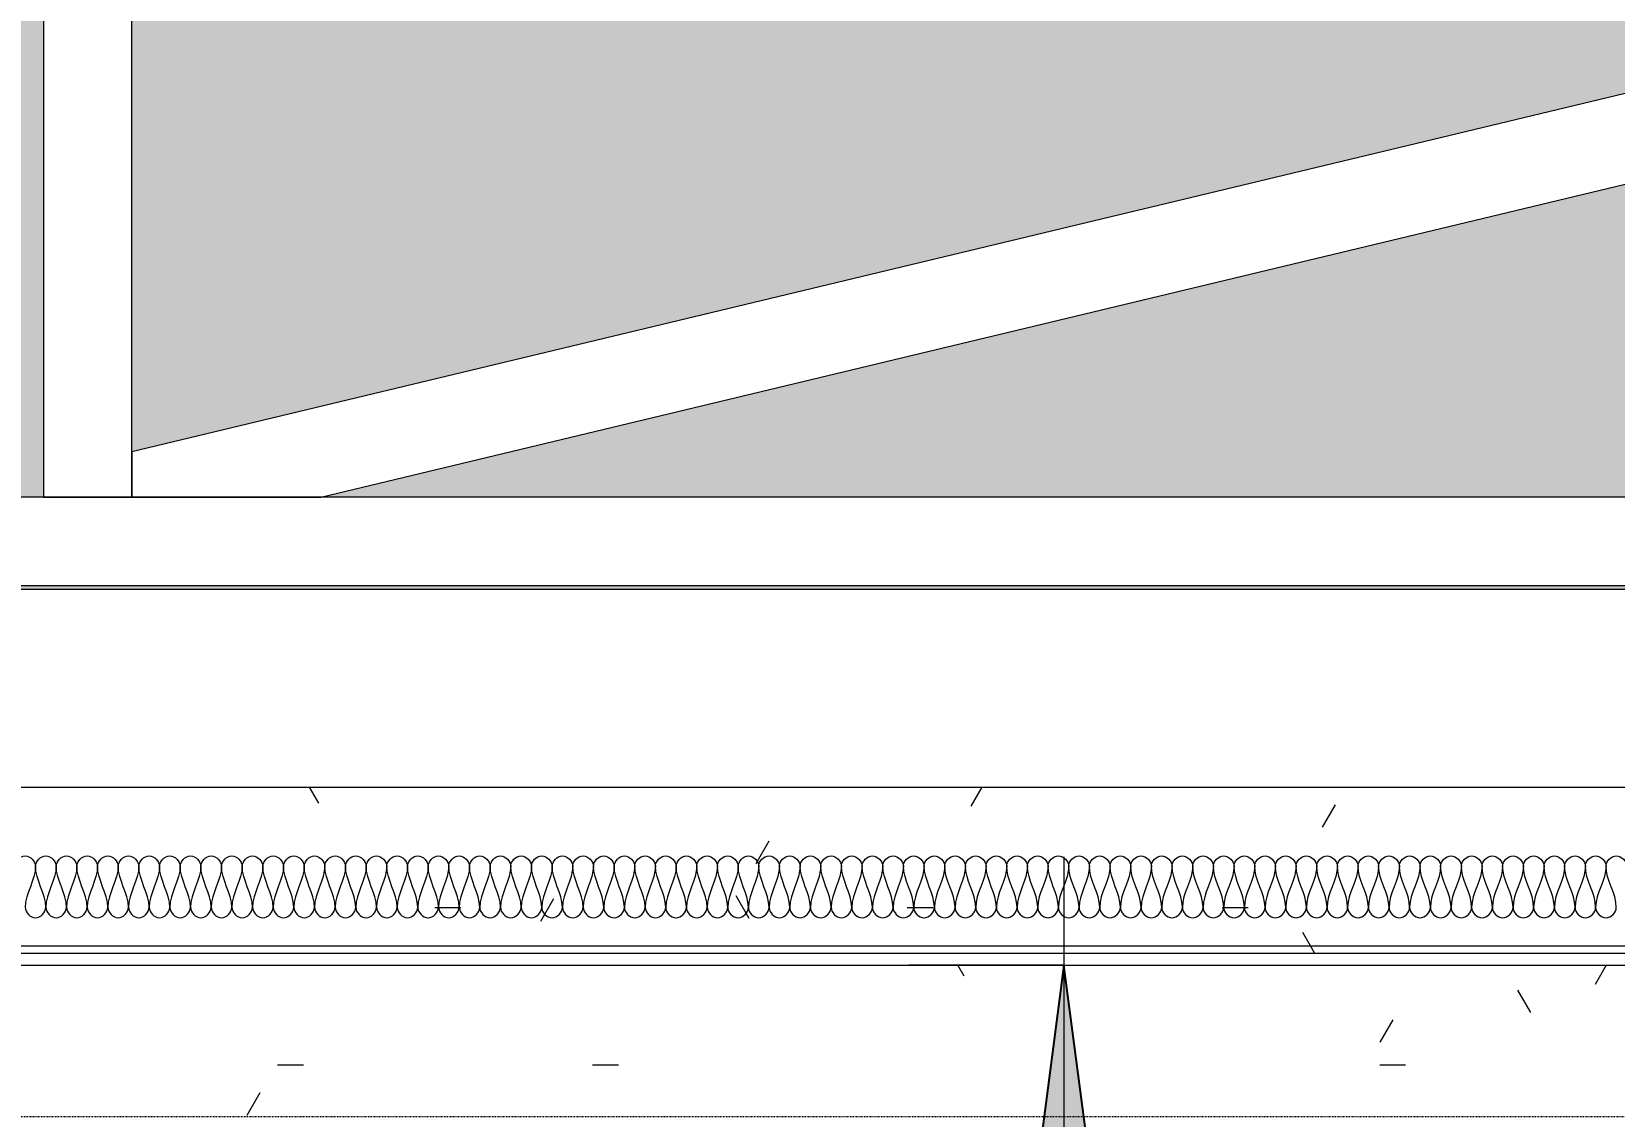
# Model space of a CAD drawing. Header units: millimetres. Extents: x -12186 to 152825, y -4386 to 9463.
# Drawn here: x 138343 to 140385, y 2805 to 4205 of the extents above; entities that cross this region are included whole.
import ezdxf

# ---------------------------------------------------------------- set-up
doc = ezdxf.new("R2010")
doc.units = ezdxf.units.MM
doc.linetypes.add('1000 Dashed', pattern=[2, 1, -1])
for name, color, linetype, lineweight in [('A-ANNO-DIMS', 211, 'Continuous', 5), ('A-ANNO-DIMS-100', 211, 'Continuous', 5), ('A-CLNG', 13, 'Continuous', 9), ('A-CLNG-PATT', 13, 'Continuous', 9), ('A-DETL', 90, 'Continuous', 5), ('A-FLOR-LEVL', 51, 'Continuous', 5), ('A-ROOF-PATT', 132, 'Continuous', 9), ('I-WALL', 2, 'Continuous', 9), ('S-BEAM', 12, 'Continuous', 5)]:
    doc.layers.add(name, color=color, linetype=linetype, lineweight=lineweight)
doc.styles.add('Arial_3', font='arial.ttf', dxfattribs={"width": 0.8, "height": 175})
doc.dimstyles.new('SVA_Arc_Length-1_8mm_BLUE_Arrow', dxfattribs={"dimscale": 304.8, "dimtxt": 178.545395, "dimasz": 1.041667, "dimexe": 0.656168, "dimexo": 0.0625, "dimgap": 0.164042, "dimtad": 1, "dimdec": 0, "dimrnd": 5, "dimzin": 0, "dimdsep": 46, "dimtxsty": 'Arial_3', "dimsah": 1, "dimcen": 0.09, "dimdle": 0.459318, "dimazin": 0, "dimtfac": 1, "dimtdec": 4, "dimtix": 1, "dimtmove": 0, "dimatfit": 3, "dimfxl": 1.148294, "dimfxlon": 1, "dimtvp": 1, "dimtfill": 1, "dimtolj": 1, "dimtzin": 0, "dimarcsym": 2})
pattern_1 = [(0, (-22884.63, 5715.79), (812.8, 203.2), [33.53, -576.07, 33.53, -3827.27]), (0, (-22884.63, 5715.79), (812.8, 203.2), [-643.128, -576.072, 33.528, -1185.672, -2032]), (0, (-22884.63, 5715.79), (812.8, 203.2), [-2438.4, 33.528, -576.072, 33.528, -1388.872]), (0, (-22884.63, 5715.79), (812.8, 203.2), [-3081.53, -372.87, 33.53, -982.47]), (120, (-22579.83, 5817.39), (-582.3764, 602.3054), [33.53, -576.07, 33.53, -3827.27]), (120, (-22579.83, 5817.39), (-582.3764, 602.3054), [-643.128, -576.072, 33.528, -1185.672, -2032]), (120, (-22579.83, 5817.39), (-582.3764, 602.3054), [-2438.4, 33.528, -576.072, 33.528, -1388.872]), (120, (-22579.83, 5817.39), (-582.3764, 602.3054), [-3081.53, -372.87, 33.53, -982.47]), (240, (-22478.23, 6223.79), (-230.4236, -805.5054), [33.53, -576.07, 33.53, -3827.27]), (240, (-22478.23, 6223.79), (-230.4236, -805.5054), [-643.128, -576.072, 33.528, -1185.672, -2032]), (240, (-22478.23, 6223.79), (-230.4236, -805.5054), [-2438.4, 33.528, -576.072, 33.528, -1388.872]), (240, (-22478.23, 6223.79), (-230.4236, -805.5054), [-3081.53, -372.87, 33.53, -982.47])]

# ---------------------------------------------------------------- blocks, each defined once
blk = doc.blocks.new('Timber Truss - Timber Truss 2-1376233-Section 4')
at = {"layer": 'S-BEAM'}
for p, q in [((-21082.4, 4868.6), (-21082.4, 3604)), ((-20968.4, 3604), (-20968.4, 4833.7)), ((-18823.1, 4177.8), (-20968.4, 3662.6)), ((-20724.3, 3604), (-18715.7, 4086.4)), ((-20968.4, 3662.6), (-20968.4, 3604)), ((-16946.2, 3604), (-27704.6, 3604)), ((-21082.4, 3604), (-20968.4, 3604)), ((-20968.4, 3604), (-20724.3, 3604)), ((-27704.6, 3490), (-16573.4, 3490))]:
    blk.add_line(p, q, dxfattribs=at)
blk = doc.blocks.new('Ceilings 2 - Ceilings 2-1432844-Section 4')
at = {"layer": 'A-CLNG-PATT'}
h = blk.add_hatch(dxfattribs=at)
h.set_pattern_fill('FP_198', color=256, style=0, pattern_type=2)
h.set_pattern_definition(pattern_1)
h.paths.add_polyline_path([(-27052.6, 2793), (-26676.6, 2793), (-26676.6, 3025), (-17821.6, 3025), (-17821.6, 2793), (-17445.6, 2793), (-17445.6, 3230), (-27052.6, 3230), (-27052.6, 2805)])
h = blk.add_hatch(dxfattribs=at)
h.set_pattern_fill('FP_198', color=256, style=0, pattern_type=2)
h.set_pattern_definition(pattern_1)
h.paths.add_polyline_path([(-21176.6, 2805), (-17833.6, 2805), (-17833.6, 3000), (-26664.6, 3000), (-26664.6, 2805), (-21405.2, 2805)])
h.paths.add_polyline_path([(-26435, 3015), (-17833.6, 3015), (-17833.6, 3025), (-26664.6, 3025), (-26664.6, 3015), (-26564.6, 3015)])
at = {"layer": 'A-CLNG'}
for p, q in [((-27052.6, 3230), (-17445.6, 3230)), ((-26664.6, 3025), (-17833.6, 3025))]:
    blk.add_line(p, q, dxfattribs=at)
blk = doc.blocks.new('DIMBLOCK59-Section 4')
at = {"layer": 'A-ANNO-DIMS-100', "lineweight": 25}
for points in [[(139674.9, 3000), (139633.1, 2682.5), (139716.7, 2682.5)], [(139674.9, 0), (139716.7, 317.5), (139633.1, 317.5)]]:
    blk.add_hatch(color=256, dxfattribs=at).paths.add_polyline_path(points)
at = {"layer": 'A-ANNO-DIMS-100'}
for p, q in [((139674.9, 3140), (139674.9, -140)), ((139674.9, 3000), (139474.9, 3000)), ((139674.9, 3000), (140024.9, 3000)), ((139674.9, 0), (139474.9, 0)), ((139674.9, 0), (140024.9, 0))]:
    blk.add_line(p, q, dxfattribs=at)
at = {"layer": 'A-ANNO-DIMS-100', "lineweight": 25}
for p, q in [((139674.9, 3000), (139633.1, 2682.5)), ((139716.7, 2682.5), (139674.9, 3000)), ((139633.1, 2682.5), (139716.7, 2682.5)), ((139716.7, 317.5), (139633.1, 317.5)), ((139633.1, 317.5), (139674.9, 0)), ((139674.9, 0), (139716.7, 317.5))]:
    blk.add_line(p, q, dxfattribs=at)
at = {"layer": 'A-ANNO-DIMS-100', "color": 0, "insert": (139397.7, 1285.7), "char_height": 175, "width": 514.211, "attachment_point": 1, "rotation": 90, "line_spacing_factor": 0.941778, "style": 'Arial_3', "bg_fill": 3, "box_fill_scale": 1.25, "bg_fill_color": 256, "bg_fill_true_color": 13158600, "bg_fill_transparency": 0}
blk.add_mtext('3000', dxfattribs=at)

msp = doc.modelspace()

# ---------------------------------------------------------------- hatches: boundary and pattern name
at = {"layer": 'A-ROOF-PATT', "lineweight": 5}
h = msp.add_hatch(dxfattribs=at)
h.set_pattern_fill('FP_163', color=256, style=0, pattern_type=2)
h.set_pattern_definition([(0, (159440.27, 3949.267), (323.85, 44.557), [76.2, -63.5, 88.9, -38.1, -165.1]), (0, (159440.27, 3949.267), (323.85, 44.557), [-266.7, 114.3, -50.8]), (0, (159516.47, 3951.123), (323.85, 44.557), [63.5, -241.3, 50.8, -76.2]), (0, (159668.87, 3946.48), (323.85, 44.557), [38.1, -393.7]), (90, (159440.27, 3949.27), (-107.95, 44.557), [42.701, -135.529]), (90, (159516.47, 3949.27), (-107.95, 44.557), [41.773, -136.457]), (90, (159579.97, 3949.27), (-107.95, 44.557), [38.988, -139.242]), (90, (159668.87, 3946.48), (-107.95, 44.557), [42.701, -135.529]), (90, (159706.97, 3946.48), (-107.95, 44.557), [42.701, -135.529]), (90, (159821.27, 3949.27), (-107.95, 44.557), [40.844, -137.385])])
h.paths.add_polyline_path([(128309.7, 3405), (128309.7, 3414.2), (128279.7, 3405), (128304.7, 3405)])
h.paths.add_polyline_path([(129118.7, 3415), (129277.2, 3415), (129277.2, 3455), (129475.7, 3455), (129475.7, 3490), (129229.5, 3490), (128984.2, 3415)])
h.paths.add_polyline_path([(128594.3, 3415), (129475.7, 3684.5), (129475.7, 3770.7), (128312.4, 3415), (128432.8, 3415)])
h.paths.add_polyline_path([(128629.3, 3441.3), (128618.2, 3477.7), (128654.8, 3488), (128665.7, 3452.5)])
h.paths.add_polyline_path([(140321.3, 3485), (142883.3, 3485), (142866.9, 3490), (137441.7, 3490), (137441.7, 3485), (139406.8, 3485)])
h.paths.add_polyline_path([(129010.7, 3557.9), (128999.6, 3594.3), (129035.9, 3605.4), (129047, 3569)])
h.paths.add_polyline_path([(142916.7, 3594), (142916.7, 3680.2), (137476.2, 5343.5), (137377, 5343), (137365.8, 5306.7), (137329.5, 5317.8), (137337.4, 5343.5), (137194.3, 5343.5), (142883.9, 3604)])
h.paths.add_polyline_path([(141952.9, 3604), (142494, 3604), (140838.5, 4110.1), (140838.5, 3604), (141905.4, 3604)])
h.paths.add_polyline_path([(139406.8, 3604), (140724.5, 3604), (140724.5, 4086.4), (138716, 3604)])
h.paths.add_polyline_path([(137441.7, 3604), (138357.9, 3604), (138357.9, 4803.2), (137441.7, 4288.9), (137441.7, 3771.9)])
h.paths.add_polyline_path([(138471.9, 3662.6), (140617.2, 4177.8), (138471.9, 4833.7), (138471.9, 4177.8)])
h.paths.add_polyline_path([(129392, 3674.5), (129380.9, 3710.9), (129417.2, 3722), (129428.3, 3685.6)])
h.paths.add_polyline_path([(142704.4, 3674.5), (142668.1, 3685.6), (142679.2, 3722), (142715.5, 3710.9)])
h.paths.add_polyline_path([(142323.1, 3791.1), (142286.7, 3802.2), (142297.9, 3838.5), (142334.2, 3827.4)])
h.paths.add_polyline_path([(141941.8, 3907.7), (141905.4, 3918.8), (141916.5, 3955.1), (141952.9, 3944)])
h.paths.add_polyline_path([(141560.4, 4024.3), (141524.1, 4035.4), (141535.2, 4071.7), (141571.5, 4060.6)])
h.paths.add_polyline_path([(141179.1, 4140.8), (141142.8, 4152), (141153.9, 4188.3), (141190.2, 4177.2)])
h.paths.add_polyline_path([(140797.8, 4257.4), (140761.4, 4268.5), (140772.6, 4304.9), (140808.9, 4293.8)])
h.paths.add_polyline_path([(137295.7, 4357.7), (137331.3, 4357.7), (138282.5, 4891.6), (136804.4, 5343.5), (136105.2, 5343.5), (136105.2, 4435.3), (137187.7, 4435.3), (137187.7, 4357.7)])
h.paths.add_polyline_path([(140416.5, 4374), (140380.1, 4385.1), (140391.2, 4421.5), (140427.6, 4410.4)])
h.paths.add_polyline_path([(132321.5, 4435.3), (133624.5, 4435.3), (133624.5, 4833.7), (132407.5, 4461.6)])
h.paths.add_polyline_path([(131735.7, 4435.3), (131931.6, 4435.3), (134902.1, 5343.5), (134759, 5343.5), (134766.9, 5317.8), (134730.6, 5306.7), (134719.5, 5343), (134719.5, 5343.5), (134620.3, 5343.5), (131735.7, 4461.6), (131735.7, 4459.4)])
h.paths.add_polyline_path([(134393.9, 4435.3), (133738.5, 4803.2), (133738.5, 4435.3), (133919.8, 4435.3)])
h.paths.add_polyline_path([(135991.2, 4435.3), (135991.2, 5343.5), (135292, 5343.5), (133813.9, 4891.6), (134626.8, 4435.3), (135748.8, 4435.3)])
h.paths.add_polyline_path([(132061.3, 4490.6), (132050.2, 4526.9), (132086.5, 4538), (132097.6, 4501.7)])
h.paths.add_polyline_path([(140035.1, 4490.6), (139998.8, 4501.7), (140009.9, 4538), (140046.2, 4526.9)])
h.paths.add_polyline_path([(132442.6, 4607.2), (132431.5, 4643.5), (132467.8, 4654.6), (132479, 4618.3)])
h.paths.add_polyline_path([(139653.8, 4607.2), (139617.5, 4618.3), (139628.6, 4654.6), (139664.9, 4643.5)])
h.paths.add_polyline_path([(132823.9, 4723.8), (132812.8, 4760.1), (132849.2, 4771.2), (132860.3, 4734.9)])
h.paths.add_polyline_path([(139272.5, 4723.8), (139236.1, 4734.9), (139247.2, 4771.2), (139283.6, 4760.1)])
h.paths.add_polyline_path([(133205.3, 4840.3), (133194.2, 4876.7), (133230.5, 4887.8), (133241.6, 4851.5)])
h.paths.add_polyline_path([(138891.1, 4840.3), (138854.8, 4851.5), (138865.9, 4887.8), (138902.3, 4876.7)])
h.paths.add_polyline_path([(133586.6, 4956.9), (133575.5, 4993.3), (133611.8, 5004.4), (133622.9, 4968)])
h.paths.add_polyline_path([(138509.8, 4956.9), (138473.5, 4968), (138484.6, 5004.4), (138520.9, 4993.3)])
h.paths.add_polyline_path([(133967.9, 5073.5), (133956.8, 5109.9), (133993.1, 5121), (134004.3, 5084.6)])
h.paths.add_polyline_path([(138128.5, 5073.5), (138092.2, 5084.6), (138103.3, 5121), (138139.6, 5109.9)])
h.paths.add_polyline_path([(134349.2, 5190.1), (134338.1, 5226.4), (134374.5, 5237.5), (134385.6, 5201.2)])
h.paths.add_polyline_path([(137747.2, 5190.1), (137710.8, 5201.2), (137721.9, 5237.5), (137758.3, 5226.4)])

# ---------------------------------------------------------------- linework, layer by layer
at = {"layer": 'A-CLNG'}
for p, q in [((141606.7, 3015), (132775.7, 3015)), ((132775.7, 3000), (141606.7, 3000))]:
    msp.add_line(p, q, dxfattribs=at)
at = {"layer": 'A-DETL'}
for points in [[(138321, 3128.1), (138321, 3134.3), (138334.4, 3148.4), (138347.7, 3134.3), (138347.7, 3128.1)], [(138347.7, 3128.1), (138347.7, 3109.7), (138334.4, 3093.1), (138334.4, 3074.7)], [(138347.7, 3128.1), (138347.7, 3134.3), (138361, 3148.4), (138374.4, 3134.3), (138374.4, 3128.1)], [(138361, 3074.7), (138361, 3093.1), (138347.7, 3109.7), (138347.7, 3128.1)], [(138374.4, 3128.1), (138374.4, 3109.7), (138361, 3093.1), (138361, 3074.7)], [(138374.4, 3128.1), (138374.4, 3134.3), (138387.7, 3148.4), (138401, 3134.3), (138401, 3128.1)], [(138387.7, 3074.7), (138387.7, 3093.1), (138374.4, 3109.7), (138374.4, 3128.1)], [(138401, 3128.1), (138401, 3109.7), (138387.7, 3093.1), (138387.7, 3074.7)], [(138401, 3128.1), (138401, 3134.3), (138414.4, 3148.4), (138427.7, 3134.3), (138427.7, 3128.1)], [(138414.4, 3074.7), (138414.4, 3093.1), (138401, 3109.7), (138401, 3128.1)], [(138427.7, 3128.1), (138427.7, 3109.7), (138414.4, 3093.1), (138414.4, 3074.7)], [(138427.7, 3128.1), (138427.7, 3134.3), (138441, 3148.4), (138454.4, 3134.3), (138454.4, 3128.1)], [(138441, 3074.7), (138441, 3093.1), (138427.7, 3109.7), (138427.7, 3128.1)], [(138454.4, 3128.1), (138454.4, 3109.7), (138441, 3093.1), (138441, 3074.7)], [(138454.4, 3128.1), (138454.4, 3134.3), (138467.7, 3148.4), (138481, 3134.3), (138481, 3128.1)], [(138467.7, 3074.7), (138467.7, 3093.1), (138454.4, 3109.7), (138454.4, 3128.1)], [(138481, 3128.1), (138481, 3109.7), (138467.7, 3093.1), (138467.7, 3074.7)], [(138481, 3128.1), (138481, 3134.3), (138494.4, 3148.4), (138507.7, 3134.3), (138507.7, 3128.1)], [(138494.4, 3074.7), (138494.4, 3093.1), (138481, 3109.7), (138481, 3128.1)], [(138507.7, 3128.1), (138507.7, 3109.7), (138494.4, 3093.1), (138494.4, 3074.7)], [(138507.7, 3128.1), (138507.7, 3134.3), (138521, 3148.4), (138534.4, 3134.3), (138534.4, 3128.1)], [(138521, 3074.7), (138521, 3093.1), (138507.7, 3109.7), (138507.7, 3128.1)], [(138534.4, 3128.1), (138534.4, 3109.7), (138521, 3093.1), (138521, 3074.7)], [(138534.4, 3128.1), (138534.4, 3134.3), (138547.7, 3148.4), (138561, 3134.3), (138561, 3128.1)], [(138547.7, 3074.7), (138547.7, 3093.1), (138534.4, 3109.7), (138534.4, 3128.1)], [(138561, 3128.1), (138561, 3109.7), (138547.7, 3093.1), (138547.7, 3074.7)], [(138561, 3128.1), (138561, 3134.3), (138574.4, 3148.4), (138587.7, 3134.3), (138587.7, 3128.1)], [(138574.4, 3074.7), (138574.4, 3093.1), (138561, 3109.7), (138561, 3128.1)], [(138587.7, 3128.1), (138587.7, 3109.7), (138574.4, 3093.1), (138574.4, 3074.7)], [(138587.7, 3128.1), (138587.7, 3134.3), (138601, 3148.4), (138614.4, 3134.3), (138614.4, 3128.1)], [(138601, 3074.7), (138601, 3093.1), (138587.7, 3109.7), (138587.7, 3128.1)], [(138614.4, 3128.1), (138614.4, 3109.7), (138601, 3093.1), (138601, 3074.7)], [(138614.4, 3128.1), (138614.4, 3134.3), (138627.7, 3148.4), (138641, 3134.3), (138641, 3128.1)], [(138627.7, 3074.7), (138627.7, 3093.1), (138614.4, 3109.7), (138614.4, 3128.1)], [(138641, 3128.1), (138641, 3109.7), (138627.7, 3093.1), (138627.7, 3074.7)], [(138641, 3128.1), (138641, 3134.3), (138654.4, 3148.4), (138667.7, 3134.3), (138667.7, 3128.1)], [(138654.4, 3074.7), (138654.4, 3093.1), (138641, 3109.7), (138641, 3128.1)], [(138667.7, 3128.1), (138667.7, 3109.7), (138654.4, 3093.1), (138654.4, 3074.7)], [(138667.7, 3128.1), (138667.7, 3134.3), (138681, 3148.4), (138694.4, 3134.3), (138694.4, 3128.1)], [(138681, 3074.7), (138681, 3093.1), (138667.7, 3109.7), (138667.7, 3128.1)], [(138694.4, 3128.1), (138694.4, 3109.7), (138681, 3093.1), (138681, 3074.7)], [(138694.4, 3128.1), (138694.4, 3134.3), (138707.7, 3148.4), (138721, 3134.3), (138721, 3128.1)], [(138707.7, 3074.7), (138707.7, 3093.1), (138694.4, 3109.7), (138694.4, 3128.1)], [(138721, 3128.1), (138721, 3109.7), (138707.7, 3093.1), (138707.7, 3074.7)], [(138721, 3128.1), (138721, 3134.3), (138734.4, 3148.4), (138747.7, 3134.3), (138747.7, 3128.1)], [(138734.4, 3074.7), (138734.4, 3093.1), (138721, 3109.7), (138721, 3128.1)], [(138747.7, 3128.1), (138747.7, 3109.7), (138734.4, 3093.1), (138734.4, 3074.7)], [(138747.7, 3128.1), (138747.7, 3134.3), (138761, 3148.4), (138774.4, 3134.3), (138774.4, 3128.1)], [(138761, 3074.7), (138761, 3093.1), (138747.7, 3109.7), (138747.7, 3128.1)], [(138774.4, 3128.1), (138774.4, 3109.7), (138761, 3093.1), (138761, 3074.7)], [(138774.4, 3128.1), (138774.4, 3134.3), (138787.7, 3148.4), (138801, 3134.3), (138801, 3128.1)], [(138787.7, 3074.7), (138787.7, 3093.1), (138774.4, 3109.7), (138774.4, 3128.1)], [(138801, 3128.1), (138801, 3109.7), (138787.7, 3093.1), (138787.7, 3074.7)], [(138801, 3128.1), (138801, 3134.3), (138814.4, 3148.4), (138827.7, 3134.3), (138827.7, 3128.1)], [(138814.4, 3074.7), (138814.4, 3093.1), (138801, 3109.7), (138801, 3128.1)], [(138827.7, 3128.1), (138827.7, 3109.7), (138814.4, 3093.1), (138814.4, 3074.7)], [(138827.7, 3128.1), (138827.7, 3134.3), (138841, 3148.4), (138854.4, 3134.3), (138854.4, 3128.1)], [(138841, 3074.7), (138841, 3093.1), (138827.7, 3109.7), (138827.7, 3128.1)], [(138854.4, 3128.1), (138854.4, 3109.7), (138841, 3093.1), (138841, 3074.7)], [(138854.4, 3128.1), (138854.4, 3134.3), (138867.7, 3148.4), (138881, 3134.3), (138881, 3128.1)], [(138867.7, 3074.7), (138867.7, 3093.1), (138854.4, 3109.7), (138854.4, 3128.1)], [(138881, 3128.1), (138881, 3109.7), (138867.7, 3093.1), (138867.7, 3074.7)], [(138881, 3128.1), (138881, 3134.3), (138894.4, 3148.4), (138907.7, 3134.3), (138907.7, 3128.1)], [(138894.4, 3074.7), (138894.4, 3093.1), (138881, 3109.7), (138881, 3128.1)], [(138907.7, 3128.1), (138907.7, 3109.7), (138894.4, 3093.1), (138894.4, 3074.7)], [(138907.7, 3128.1), (138907.7, 3134.3), (138921, 3148.4), (138934.4, 3134.3), (138934.4, 3128.1)], [(138921, 3074.7), (138921, 3093.1), (138907.7, 3109.7), (138907.7, 3128.1)], [(138934.4, 3128.1), (138934.4, 3109.7), (138921, 3093.1), (138921, 3074.7)], [(138934.4, 3128.1), (138934.4, 3134.3), (138947.7, 3148.4), (138961, 3134.3), (138961, 3128.1)], [(138947.7, 3074.7), (138947.7, 3093.1), (138934.4, 3109.7), (138934.4, 3128.1)], [(138961, 3128.1), (138961, 3109.7), (138947.7, 3093.1), (138947.7, 3074.7)], [(138961, 3128.1), (138961, 3134.3), (138974.4, 3148.4), (138987.7, 3134.3), (138987.7, 3128.1)], [(138974.4, 3074.7), (138974.4, 3093.1), (138961, 3109.7), (138961, 3128.1)], [(138987.7, 3128.1), (138987.7, 3109.7), (138974.4, 3093.1), (138974.4, 3074.7)], [(138987.7, 3128.1), (138987.7, 3134.3), (139001, 3148.4), (139014.4, 3134.3), (139014.4, 3128.1)], [(139001, 3074.7), (139001, 3093.1), (138987.7, 3109.7), (138987.7, 3128.1)], [(139014.4, 3128.1), (139014.4, 3109.7), (139001, 3093.1), (139001, 3074.7)], [(139014.4, 3128.1), (139014.4, 3134.3), (139027.7, 3148.4), (139041, 3134.3), (139041, 3128.1)], [(139027.7, 3074.7), (139027.7, 3093.1), (139014.4, 3109.7), (139014.4, 3128.1)], [(139041, 3128.1), (139041, 3109.7), (139027.7, 3093.1), (139027.7, 3074.7)], [(139041, 3128.1), (139041, 3134.3), (139054.4, 3148.4), (139067.7, 3134.3), (139067.7, 3128.1)], [(139054.4, 3074.7), (139054.4, 3093.1), (139041, 3109.7), (139041, 3128.1)], [(139067.7, 3128.1), (139067.7, 3109.7), (139054.4, 3093.1), (139054.4, 3074.7)], [(139067.7, 3128.1), (139067.7, 3134.3), (139081, 3148.4), (139094.4, 3134.3), (139094.4, 3128.1)], [(139081, 3074.7), (139081, 3093.1), (139067.7, 3109.7), (139067.7, 3128.1)], [(139094.4, 3128.1), (139094.4, 3109.7), (139081, 3093.1), (139081, 3074.7)], [(139094.4, 3128.1), (139094.4, 3134.3), (139107.7, 3148.4), (139121, 3134.3), (139121, 3128.1)], [(139107.7, 3074.7), (139107.7, 3093.1), (139094.4, 3109.7), (139094.4, 3128.1)], [(139121, 3128.1), (139121, 3109.7), (139107.7, 3093.1), (139107.7, 3074.7)], [(139121, 3128.1), (139121, 3134.3), (139134.4, 3148.4), (139147.7, 3134.3), (139147.7, 3128.1)], [(139134.4, 3074.7), (139134.4, 3093.1), (139121, 3109.7), (139121, 3128.1)], [(139147.7, 3128.1), (139147.7, 3109.7), (139134.4, 3093.1), (139134.4, 3074.7)], [(139147.7, 3128.1), (139147.7, 3134.3), (139161, 3148.4), (139174.4, 3134.3), (139174.4, 3128.1)], [(139161, 3074.7), (139161, 3093.1), (139147.7, 3109.7), (139147.7, 3128.1)], [(139174.4, 3128.1), (139174.4, 3109.7), (139161, 3093.1), (139161, 3074.7)], [(139174.4, 3128.1), (139174.4, 3134.3), (139187.7, 3148.4), (139201, 3134.3), (139201, 3128.1)], [(139187.7, 3074.7), (139187.7, 3093.1), (139174.4, 3109.7), (139174.4, 3128.1)], [(139201, 3128.1), (139201, 3109.7), (139187.7, 3093.1), (139187.7, 3074.7)], [(139201, 3128.1), (139201, 3134.3), (139214.4, 3148.4), (139227.7, 3134.3), (139227.7, 3128.1)], [(139214.4, 3074.7), (139214.4, 3093.1), (139201, 3109.7), (139201, 3128.1)], [(139227.7, 3128.1), (139227.7, 3109.7), (139214.4, 3093.1), (139214.4, 3074.7)], [(139227.7, 3128.1), (139227.7, 3134.3), (139241, 3148.4), (139254.4, 3134.3), (139254.4, 3128.1)], [(139241, 3074.7), (139241, 3093.1), (139227.7, 3109.7), (139227.7, 3128.1)], [(139254.4, 3128.1), (139254.4, 3109.7), (139241, 3093.1), (139241, 3074.7)], [(139254.4, 3128.1), (139254.4, 3134.3), (139267.7, 3148.4), (139281, 3134.3), (139281, 3128.1)], [(139267.7, 3074.7), (139267.7, 3093.1), (139254.4, 3109.7), (139254.4, 3128.1)], [(139281, 3128.1), (139281, 3109.7), (139267.7, 3093.1), (139267.7, 3074.7)], [(139281, 3128.1), (139281, 3134.3), (139294.4, 3148.4), (139307.7, 3134.3), (139307.7, 3128.1)], [(139294.4, 3074.7), (139294.4, 3093.1), (139281, 3109.7), (139281, 3128.1)], [(139307.7, 3128.1), (139307.7, 3109.7), (139294.4, 3093.1), (139294.4, 3074.7)], [(139307.7, 3128.1), (139307.7, 3134.3), (139321, 3148.4), (139334.4, 3134.3), (139334.4, 3128.1)], [(139321, 3074.7), (139321, 3093.1), (139307.7, 3109.7), (139307.7, 3128.1)], [(139334.4, 3128.1), (139334.4, 3109.7), (139321, 3093.1), (139321, 3074.7)], [(139334.4, 3128.1), (139334.4, 3134.3), (139347.7, 3148.4), (139361, 3134.3), (139361, 3128.1)], [(139347.7, 3074.7), (139347.7, 3093.1), (139334.4, 3109.7), (139334.4, 3128.1)], [(139361, 3128.1), (139361, 3109.7), (139347.7, 3093.1), (139347.7, 3074.7)], [(139361, 3128.1), (139361, 3134.3), (139374.4, 3148.4), (139387.7, 3134.3), (139387.7, 3128.1)], [(139374.4, 3074.7), (139374.4, 3093.1), (139361, 3109.7), (139361, 3128.1)], [(139387.7, 3128.1), (139387.7, 3109.7), (139374.4, 3093.1), (139374.4, 3074.7)], [(139387.7, 3128.1), (139387.7, 3134.3), (139401, 3148.4), (139414.4, 3134.3), (139414.4, 3128.1)], [(139401, 3074.7), (139401, 3093.1), (139387.7, 3109.7), (139387.7, 3128.1)], [(139414.4, 3128.1), (139414.4, 3109.7), (139401, 3093.1), (139401, 3074.7)], [(139414.4, 3128.1), (139414.4, 3134.3), (139427.7, 3148.4), (139441, 3134.3), (139441, 3128.1)], [(139427.7, 3074.7), (139427.7, 3093.1), (139414.4, 3109.7), (139414.4, 3128.1)], [(139441, 3128.1), (139441, 3109.7), (139427.7, 3093.1), (139427.7, 3074.7)], [(139441, 3128.1), (139441, 3134.3), (139454.4, 3148.4), (139467.7, 3134.3), (139467.7, 3128.1)], [(139454.4, 3074.7), (139454.4, 3093.1), (139441, 3109.7), (139441, 3128.1)], [(139467.7, 3128.1), (139467.7, 3109.7), (139454.4, 3093.1), (139454.4, 3074.7)], [(139467.7, 3128.1), (139467.7, 3134.3), (139481, 3148.4), (139494.4, 3134.3), (139494.4, 3128.1)], [(139481, 3074.7), (139481, 3093.1), (139467.7, 3109.7), (139467.7, 3128.1)], [(139494.4, 3128.1), (139494.4, 3109.7), (139481, 3093.1), (139481, 3074.7)], [(139494.4, 3128.1), (139494.4, 3134.3), (139507.7, 3148.4), (139521, 3134.3), (139521, 3128.1)], [(139507.7, 3074.7), (139507.7, 3093.1), (139494.4, 3109.7), (139494.4, 3128.1)], [(139521, 3128.1), (139521, 3109.7), (139507.7, 3093.1), (139507.7, 3074.7)], [(139521, 3128.1), (139521, 3134.3), (139534.4, 3148.4), (139547.7, 3134.3), (139547.7, 3128.1)], [(139534.4, 3074.7), (139534.4, 3093.1), (139521, 3109.7), (139521, 3128.1)], [(139547.7, 3128.1), (139547.7, 3109.7), (139534.4, 3093.1), (139534.4, 3074.7)], [(139547.7, 3128.1), (139547.7, 3134.3), (139561, 3148.4), (139574.4, 3134.3), (139574.4, 3128.1)], [(139561, 3074.7), (139561, 3093.1), (139547.7, 3109.7), (139547.7, 3128.1)], [(139574.4, 3128.1), (139574.4, 3109.7), (139561, 3093.1), (139561, 3074.7)], [(139574.4, 3128.1), (139574.4, 3134.3), (139587.7, 3148.4), (139601, 3134.3), (139601, 3128.1)], [(139587.7, 3074.7), (139587.7, 3093.1), (139574.4, 3109.7), (139574.4, 3128.1)], [(139601, 3128.1), (139601, 3109.7), (139587.7, 3093.1), (139587.7, 3074.7)], [(139601, 3128.1), (139601, 3134.3), (139614.4, 3148.4), (139627.7, 3134.3), (139627.7, 3128.1)], [(139614.4, 3074.7), (139614.4, 3093.1), (139601, 3109.7), (139601, 3128.1)], [(139627.7, 3128.1), (139627.7, 3109.7), (139614.4, 3093.1), (139614.4, 3074.7)], [(139627.7, 3128.1), (139627.7, 3134.3), (139641, 3148.4), (139654.4, 3134.3), (139654.4, 3128.1)], [(139641, 3074.7), (139641, 3093.1), (139627.7, 3109.7), (139627.7, 3128.1)], [(139654.4, 3128.1), (139654.4, 3109.7), (139641, 3093.1), (139641, 3074.7)], [(139654.4, 3128.1), (139654.4, 3134.3), (139667.7, 3148.4), (139681, 3134.3), (139681, 3128.1)], [(139667.7, 3074.7), (139667.7, 3093.1), (139654.4, 3109.7), (139654.4, 3128.1)], [(139681, 3128.1), (139681, 3109.7), (139667.7, 3093.1), (139667.7, 3074.7)], [(139681, 3128.1), (139681, 3134.3), (139694.4, 3148.4), (139707.7, 3134.3), (139707.7, 3128.1)], [(139694.4, 3074.7), (139694.4, 3093.1), (139681, 3109.7), (139681, 3128.1)], [(139707.7, 3128.1), (139707.7, 3109.7), (139694.4, 3093.1), (139694.4, 3074.7)], [(139707.7, 3128.1), (139707.7, 3134.3), (139721, 3148.4), (139734.4, 3134.3), (139734.4, 3128.1)], [(139721, 3074.7), (139721, 3093.1), (139707.7, 3109.7), (139707.7, 3128.1)], [(139734.4, 3128.1), (139734.4, 3109.7), (139721, 3093.1), (139721, 3074.7)], [(139734.4, 3128.1), (139734.4, 3134.3), (139747.7, 3148.4), (139761, 3134.3), (139761, 3128.1)], [(139747.7, 3074.7), (139747.7, 3093.1), (139734.4, 3109.7), (139734.4, 3128.1)], [(139761, 3128.1), (139761, 3109.7), (139747.7, 3093.1), (139747.7, 3074.7)], [(139761, 3128.1), (139761, 3134.3), (139774.4, 3148.4), (139787.7, 3134.3), (139787.7, 3128.1)], [(139774.4, 3074.7), (139774.4, 3093.1), (139761, 3109.7), (139761, 3128.1)], [(139787.7, 3128.1), (139787.7, 3109.7), (139774.4, 3093.1), (139774.4, 3074.7)], [(139787.7, 3128.1), (139787.7, 3134.3), (139801, 3148.4), (139814.4, 3134.3), (139814.4, 3128.1)], [(139801, 3074.7), (139801, 3093.1), (139787.7, 3109.7), (139787.7, 3128.1)], [(139814.4, 3128.1), (139814.4, 3109.7), (139801, 3093.1), (139801, 3074.7)], [(139814.4, 3128.1), (139814.4, 3134.3), (139827.7, 3148.4), (139841, 3134.3), (139841, 3128.1)], [(139827.7, 3074.7), (139827.7, 3093.1), (139814.4, 3109.7), (139814.4, 3128.1)], [(139841, 3128.1), (139841, 3109.7), (139827.7, 3093.1), (139827.7, 3074.7)], [(139841, 3128.1), (139841, 3134.3), (139854.4, 3148.4), (139867.7, 3134.3), (139867.7, 3128.1)], [(139854.4, 3074.7), (139854.4, 3093.1), (139841, 3109.7), (139841, 3128.1)], [(139867.7, 3128.1), (139867.7, 3109.7), (139854.4, 3093.1), (139854.4, 3074.7)], [(139867.7, 3128.1), (139867.7, 3134.3), (139881, 3148.4), (139894.4, 3134.3), (139894.4, 3128.1)], [(139881, 3074.7), (139881, 3093.1), (139867.7, 3109.7), (139867.7, 3128.1)], [(139894.4, 3128.1), (139894.4, 3109.7), (139881, 3093.1), (139881, 3074.7)], [(139894.4, 3128.1), (139894.4, 3134.3), (139907.7, 3148.4), (139921, 3134.3), (139921, 3128.1)], [(139907.7, 3074.7), (139907.7, 3093.1), (139894.4, 3109.7), (139894.4, 3128.1)], [(139921, 3128.1), (139921, 3109.7), (139907.7, 3093.1), (139907.7, 3074.7)], [(139921, 3128.1), (139921, 3134.3), (139934.4, 3148.4), (139947.7, 3134.3), (139947.7, 3128.1)], [(139934.4, 3074.7), (139934.4, 3093.1), (139921, 3109.7), (139921, 3128.1)], [(139947.7, 3128.1), (139947.7, 3109.7), (139934.4, 3093.1), (139934.4, 3074.7)], [(139947.7, 3128.1), (139947.7, 3134.3), (139961, 3148.4), (139974.4, 3134.3), (139974.4, 3128.1)], [(139961, 3074.7), (139961, 3093.1), (139947.7, 3109.7), (139947.7, 3128.1)], [(139974.4, 3128.1), (139974.4, 3109.7), (139961, 3093.1), (139961, 3074.7)], [(139974.4, 3128.1), (139974.4, 3134.3), (139987.7, 3148.4), (140001, 3134.3), (140001, 3128.1)], [(139987.7, 3074.7), (139987.7, 3093.1), (139974.4, 3109.7), (139974.4, 3128.1)], [(140001, 3128.1), (140001, 3109.7), (139987.7, 3093.1), (139987.7, 3074.7)], [(140001, 3128.1), (140001, 3134.3), (140014.4, 3148.4), (140027.7, 3134.3), (140027.7, 3128.1)], [(140014.4, 3074.7), (140014.4, 3093.1), (140001, 3109.7), (140001, 3128.1)], [(140027.7, 3128.1), (140027.7, 3109.7), (140014.4, 3093.1), (140014.4, 3074.7)], [(140027.7, 3128.1), (140027.7, 3134.3), (140041, 3148.4), (140054.4, 3134.3), (140054.4, 3128.1)], [(140041, 3074.7), (140041, 3093.1), (140027.7, 3109.7), (140027.7, 3128.1)], [(140054.4, 3128.1), (140054.4, 3109.7), (140041, 3093.1), (140041, 3074.7)], [(140054.4, 3128.1), (140054.4, 3134.3), (140067.7, 3148.4), (140081, 3134.3), (140081, 3128.1)], [(140067.7, 3074.7), (140067.7, 3093.1), (140054.4, 3109.7), (140054.4, 3128.1)], [(140081, 3128.1), (140081, 3109.7), (140067.7, 3093.1), (140067.7, 3074.7)], [(140081, 3128.1), (140081, 3134.3), (140094.4, 3148.4), (140107.7, 3134.3), (140107.7, 3128.1)], [(140094.4, 3074.7), (140094.4, 3093.1), (140081, 3109.7), (140081, 3128.1)], [(140107.7, 3128.1), (140107.7, 3109.7), (140094.4, 3093.1), (140094.4, 3074.7)], [(140107.7, 3128.1), (140107.7, 3134.3), (140121, 3148.4), (140134.4, 3134.3), (140134.4, 3128.1)], [(140121, 3074.7), (140121, 3093.1), (140107.7, 3109.7), (140107.7, 3128.1)], [(140134.4, 3128.1), (140134.4, 3109.7), (140121, 3093.1), (140121, 3074.7)], [(140134.4, 3128.1), (140134.4, 3134.3), (140147.7, 3148.4), (140161, 3134.3), (140161, 3128.1)], [(140147.7, 3074.7), (140147.7, 3093.1), (140134.4, 3109.7), (140134.4, 3128.1)], [(140161, 3128.1), (140161, 3109.7), (140147.7, 3093.1), (140147.7, 3074.7)], [(140161, 3128.1), (140161, 3134.3), (140174.4, 3148.4), (140187.7, 3134.3), (140187.7, 3128.1)], [(140174.4, 3074.7), (140174.4, 3093.1), (140161, 3109.7), (140161, 3128.1)], [(140187.7, 3128.1), (140187.7, 3109.7), (140174.4, 3093.1), (140174.4, 3074.7)], [(140187.7, 3128.1), (140187.7, 3134.3), (140201, 3148.4), (140214.4, 3134.3), (140214.4, 3128.1)], [(140201, 3074.7), (140201, 3093.1), (140187.7, 3109.7), (140187.7, 3128.1)], [(140214.4, 3128.1), (140214.4, 3109.7), (140201, 3093.1), (140201, 3074.7)], [(140214.4, 3128.1), (140214.4, 3134.3), (140227.7, 3148.4), (140241, 3134.3), (140241, 3128.1)], [(140227.7, 3074.7), (140227.7, 3093.1), (140214.4, 3109.7), (140214.4, 3128.1)], [(140241, 3128.1), (140241, 3109.7), (140227.7, 3093.1), (140227.7, 3074.7)], [(140241, 3128.1), (140241, 3134.3), (140254.4, 3148.4), (140267.7, 3134.3), (140267.7, 3128.1)], [(140254.4, 3074.7), (140254.4, 3093.1), (140241, 3109.7), (140241, 3128.1)], [(140267.7, 3128.1), (140267.7, 3109.7), (140254.4, 3093.1), (140254.4, 3074.7)], [(140267.7, 3128.1), (140267.7, 3134.3), (140281, 3148.4), (140294.4, 3134.3), (140294.4, 3128.1)], [(140281, 3074.7), (140281, 3093.1), (140267.7, 3109.7), (140267.7, 3128.1)], [(140294.4, 3128.1), (140294.4, 3109.7), (140281, 3093.1), (140281, 3074.7)], [(140294.4, 3128.1), (140294.4, 3134.3), (140307.7, 3148.4), (140321, 3134.3), (140321, 3128.1)], [(140307.7, 3074.7), (140307.7, 3093.1), (140294.4, 3109.7), (140294.4, 3128.1)], [(140321, 3128.1), (140321, 3109.7), (140307.7, 3093.1), (140307.7, 3074.7)], [(140321, 3128.1), (140321, 3134.3), (140334.4, 3148.4), (140347.7, 3134.3), (140347.7, 3128.1)], [(140334.4, 3074.7), (140334.4, 3093.1), (140321, 3109.7), (140321, 3128.1)], [(140347.7, 3128.1), (140347.7, 3109.7), (140334.4, 3093.1), (140334.4, 3074.7)], [(140347.7, 3128.1), (140347.7, 3134.3), (140361, 3148.4), (140374.4, 3134.3), (140374.4, 3128.1)], [(140361, 3074.7), (140361, 3093.1), (140347.7, 3109.7), (140347.7, 3128.1)], [(140374.4, 3128.1), (140374.4, 3109.7), (140361, 3093.1), (140361, 3074.7)], [(140374.4, 3128.1), (140374.4, 3134.3), (140387.7, 3148.4), (140401, 3134.3), (140401, 3128.1)], [(140387.7, 3074.7), (140387.7, 3093.1), (140374.4, 3109.7), (140374.4, 3128.1)], [(138334.4, 3074.7), (138334.4, 3068.4), (138347.7, 3054.3), (138361, 3068.4), (138361, 3074.7)], [(138361, 3074.7), (138361, 3068.4), (138374.4, 3054.3), (138387.7, 3068.4), (138387.7, 3074.7)], [(138387.7, 3074.7), (138387.7, 3068.4), (138401, 3054.3), (138414.4, 3068.4), (138414.4, 3074.7)], [(138414.4, 3074.7), (138414.4, 3068.4), (138427.7, 3054.3), (138441, 3068.4), (138441, 3074.7)], [(138441, 3074.7), (138441, 3068.4), (138454.4, 3054.3), (138467.7, 3068.4), (138467.7, 3074.7)], [(138467.7, 3074.7), (138467.7, 3068.4), (138481, 3054.3), (138494.4, 3068.4), (138494.4, 3074.7)], [(138494.4, 3074.7), (138494.4, 3068.4), (138507.7, 3054.3), (138521, 3068.4), (138521, 3074.7)], [(138521, 3074.7), (138521, 3068.4), (138534.4, 3054.3), (138547.7, 3068.4), (138547.7, 3074.7)], [(138547.7, 3074.7), (138547.7, 3068.4), (138561, 3054.3), (138574.4, 3068.4), (138574.4, 3074.7)], [(138574.4, 3074.7), (138574.4, 3068.4), (138587.7, 3054.3), (138601, 3068.4), (138601, 3074.7)], [(138601, 3074.7), (138601, 3068.4), (138614.4, 3054.3), (138627.7, 3068.4), (138627.7, 3074.7)], [(138627.7, 3074.7), (138627.7, 3068.4), (138641, 3054.3), (138654.4, 3068.4), (138654.4, 3074.7)], [(138654.4, 3074.7), (138654.4, 3068.4), (138667.7, 3054.3), (138681, 3068.4), (138681, 3074.7)], [(138681, 3074.7), (138681, 3068.4), (138694.4, 3054.3), (138707.7, 3068.4), (138707.7, 3074.7)], [(138707.7, 3074.7), (138707.7, 3068.4), (138721, 3054.3), (138734.4, 3068.4), (138734.4, 3074.7)], [(138734.4, 3074.7), (138734.4, 3068.4), (138747.7, 3054.3), (138761, 3068.4), (138761, 3074.7)], [(138761, 3074.7), (138761, 3068.4), (138774.4, 3054.3), (138787.7, 3068.4), (138787.7, 3074.7)], [(138787.7, 3074.7), (138787.7, 3068.4), (138801, 3054.3), (138814.4, 3068.4), (138814.4, 3074.7)], [(138814.4, 3074.7), (138814.4, 3068.4), (138827.7, 3054.3), (138841, 3068.4), (138841, 3074.7)], [(138841, 3074.7), (138841, 3068.4), (138854.4, 3054.3), (138867.7, 3068.4), (138867.7, 3074.7)], [(138867.7, 3074.7), (138867.7, 3068.4), (138881, 3054.3), (138894.4, 3068.4), (138894.4, 3074.7)], [(138894.4, 3074.7), (138894.4, 3068.4), (138907.7, 3054.3), (138921, 3068.4), (138921, 3074.7)], [(138921, 3074.7), (138921, 3068.4), (138934.4, 3054.3), (138947.7, 3068.4), (138947.7, 3074.7)], [(138947.7, 3074.7), (138947.7, 3068.4), (138961, 3054.3), (138974.4, 3068.4), (138974.4, 3074.7)], [(138974.4, 3074.7), (138974.4, 3068.4), (138987.7, 3054.3), (139001, 3068.4), (139001, 3074.7)], [(139001, 3074.7), (139001, 3068.4), (139014.4, 3054.3), (139027.7, 3068.4), (139027.7, 3074.7)], [(139027.7, 3074.7), (139027.7, 3068.4), (139041, 3054.3), (139054.4, 3068.4), (139054.4, 3074.7)], [(139054.4, 3074.7), (139054.4, 3068.4), (139067.7, 3054.3), (139081, 3068.4), (139081, 3074.7)], [(139081, 3074.7), (139081, 3068.4), (139094.4, 3054.3), (139107.7, 3068.4), (139107.7, 3074.7)], [(139107.7, 3074.7), (139107.7, 3068.4), (139121, 3054.3), (139134.4, 3068.4), (139134.4, 3074.7)], [(139134.4, 3074.7), (139134.4, 3068.4), (139147.7, 3054.3), (139161, 3068.4), (139161, 3074.7)], [(139161, 3074.7), (139161, 3068.4), (139174.4, 3054.3), (139187.7, 3068.4), (139187.7, 3074.7)], [(139187.7, 3074.7), (139187.7, 3068.4), (139201, 3054.3), (139214.4, 3068.4), (139214.4, 3074.7)], [(139214.4, 3074.7), (139214.4, 3068.4), (139227.7, 3054.3), (139241, 3068.4), (139241, 3074.7)], [(139241, 3074.7), (139241, 3068.4), (139254.4, 3054.3), (139267.7, 3068.4), (139267.7, 3074.7)], [(139267.7, 3074.7), (139267.7, 3068.4), (139281, 3054.3), (139294.4, 3068.4), (139294.4, 3074.7)], [(139294.4, 3074.7), (139294.4, 3068.4), (139307.7, 3054.3), (139321, 3068.4), (139321, 3074.7)], [(139321, 3074.7), (139321, 3068.4), (139334.4, 3054.3), (139347.7, 3068.4), (139347.7, 3074.7)], [(139347.7, 3074.7), (139347.7, 3068.4), (139361, 3054.3), (139374.4, 3068.4), (139374.4, 3074.7)], [(139374.4, 3074.7), (139374.4, 3068.4), (139387.7, 3054.3), (139401, 3068.4), (139401, 3074.7)], [(139401, 3074.7), (139401, 3068.4), (139414.4, 3054.3), (139427.7, 3068.4), (139427.7, 3074.7)], [(139427.7, 3074.7), (139427.7, 3068.4), (139441, 3054.3), (139454.4, 3068.4), (139454.4, 3074.7)], [(139454.4, 3074.7), (139454.4, 3068.4), (139467.7, 3054.3), (139481, 3068.4), (139481, 3074.7)], [(139481, 3074.7), (139481, 3068.4), (139494.4, 3054.3), (139507.7, 3068.4), (139507.7, 3074.7)], [(139507.7, 3074.7), (139507.7, 3068.4), (139521, 3054.3), (139534.4, 3068.4), (139534.4, 3074.7)], [(139534.4, 3074.7), (139534.4, 3068.4), (139547.7, 3054.3), (139561, 3068.4), (139561, 3074.7)], [(139561, 3074.7), (139561, 3068.4), (139574.4, 3054.3), (139587.7, 3068.4), (139587.7, 3074.7)], [(139587.7, 3074.7), (139587.7, 3068.4), (139601, 3054.3), (139614.4, 3068.4), (139614.4, 3074.7)], [(139614.4, 3074.7), (139614.4, 3068.4), (139627.7, 3054.3), (139641, 3068.4), (139641, 3074.7)], [(139641, 3074.7), (139641, 3068.4), (139654.4, 3054.3), (139667.7, 3068.4), (139667.7, 3074.7)], [(139667.7, 3074.7), (139667.7, 3068.4), (139681, 3054.3), (139694.4, 3068.4), (139694.4, 3074.7)], [(139694.4, 3074.7), (139694.4, 3068.4), (139707.7, 3054.3), (139721, 3068.4), (139721, 3074.7)], [(139721, 3074.7), (139721, 3068.4), (139734.4, 3054.3), (139747.7, 3068.4), (139747.7, 3074.7)], [(139747.7, 3074.7), (139747.7, 3068.4), (139761, 3054.3), (139774.4, 3068.4), (139774.4, 3074.7)], [(139774.4, 3074.7), (139774.4, 3068.4), (139787.7, 3054.3), (139801, 3068.4), (139801, 3074.7)], [(139801, 3074.7), (139801, 3068.4), (139814.4, 3054.3), (139827.7, 3068.4), (139827.7, 3074.7)], [(139827.7, 3074.7), (139827.7, 3068.4), (139841, 3054.3), (139854.4, 3068.4), (139854.4, 3074.7)], [(139854.4, 3074.7), (139854.4, 3068.4), (139867.7, 3054.3), (139881, 3068.4), (139881, 3074.7)], [(139881, 3074.7), (139881, 3068.4), (139894.4, 3054.3), (139907.7, 3068.4), (139907.7, 3074.7)], [(139907.7, 3074.7), (139907.7, 3068.4), (139921, 3054.3), (139934.4, 3068.4), (139934.4, 3074.7)], [(139934.4, 3074.7), (139934.4, 3068.4), (139947.7, 3054.3), (139961, 3068.4), (139961, 3074.7)], [(139961, 3074.7), (139961, 3068.4), (139974.4, 3054.3), (139987.7, 3068.4), (139987.7, 3074.7)], [(139987.7, 3074.7), (139987.7, 3068.4), (140001, 3054.3), (140014.4, 3068.4), (140014.4, 3074.7)], [(140014.4, 3074.7), (140014.4, 3068.4), (140027.7, 3054.3), (140041, 3068.4), (140041, 3074.7)], [(140041, 3074.7), (140041, 3068.4), (140054.4, 3054.3), (140067.7, 3068.4), (140067.7, 3074.7)], [(140067.7, 3074.7), (140067.7, 3068.4), (140081, 3054.3), (140094.4, 3068.4), (140094.4, 3074.7)], [(140094.4, 3074.7), (140094.4, 3068.4), (140107.7, 3054.3), (140121, 3068.4), (140121, 3074.7)], [(140121, 3074.7), (140121, 3068.4), (140134.4, 3054.3), (140147.7, 3068.4), (140147.7, 3074.7)], [(140147.7, 3074.7), (140147.7, 3068.4), (140161, 3054.3), (140174.4, 3068.4), (140174.4, 3074.7)], [(140174.4, 3074.7), (140174.4, 3068.4), (140187.7, 3054.3), (140201, 3068.4), (140201, 3074.7)], [(140201, 3074.7), (140201, 3068.4), (140214.4, 3054.3), (140227.7, 3068.4), (140227.7, 3074.7)], [(140227.7, 3074.7), (140227.7, 3068.4), (140241, 3054.3), (140254.4, 3068.4), (140254.4, 3074.7)], [(140254.4, 3074.7), (140254.4, 3068.4), (140267.7, 3054.3), (140281, 3068.4), (140281, 3074.7)], [(140281, 3074.7), (140281, 3068.4), (140294.4, 3054.3), (140307.7, 3068.4), (140307.7, 3074.7)], [(140307.7, 3074.7), (140307.7, 3068.4), (140321, 3054.3), (140334.4, 3068.4), (140334.4, 3074.7)], [(140334.4, 3074.7), (140334.4, 3068.4), (140347.7, 3054.3), (140361, 3068.4), (140361, 3074.7)], [(140361, 3074.7), (140361, 3068.4), (140374.4, 3054.3), (140387.7, 3068.4), (140387.7, 3074.7)]]:
    msp.add_open_spline(points, degree=3, dxfattribs=at)
at = {"layer": 'A-FLOR-LEVL', "linetype": '1000 Dashed'}
msp.add_line((123226.9, 2805), (152025.2, 2805), dxfattribs=at)
at = {"layer": 'I-WALL'}
msp.add_line((142883.3, 3485), (131735.7, 3485), dxfattribs=at)

# ---------------------------------------------------------------- block references
at = {"layer": 'A-CLNG'}
msp.add_blockref('Ceilings 2 - Ceilings 2-1432844-Section 4', (159440.3, 0), dxfattribs=at)
at = {"layer": 'S-BEAM'}
msp.add_blockref('Timber Truss - Timber Truss 2-1376233-Section 4', (159440.3, 0), dxfattribs=at)

# ---------------------------------------------------------------- next in the draw order: dimensions: what is measured, and where the dimension line sits
at = {"layer": 'A-ANNO-DIMS'}
dim = msp.add_linear_dim(base=(139674.9, 0), p1=(140024.9, 3000), p2=(140024.9, 0), angle=90, dimstyle='SVA_Arc_Length-1_8mm_BLUE_Arrow', override={"dimpost": '<>', "dimfxl": 3000}, dxfattribs=at)
dim.commit()
dim.dimension.update_dxf_attribs({"geometry": 'DIMBLOCK59-Section 4', "text_midpoint": (139535.5, 1500)})

doc.saveas('drawing.dxf')
